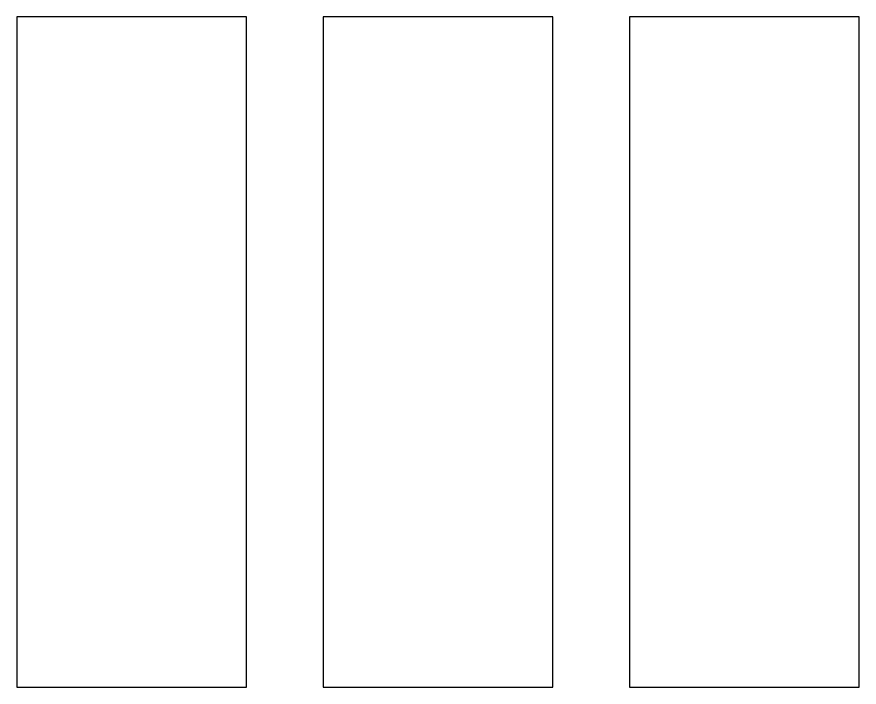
# Model space of a CAD drawing. Header units: millimetres. Extents: x -853432 to -773672, y -18171 to 22484.
# Drawn here: x -827032 to -825932, y -3671 to -2796 of the extents above; entities that cross this region are included whole.
import ezdxf
from ezdxf.xclip import XClip

# ---------------------------------------------------------------- set-up
doc = ezdxf.new("R2010")
doc.units = ezdxf.units.MM
doc.header["$XCLIPFRAME"] = 0
doc.layers.add('000 - WIPEOUT', color=250, linetype='Continuous')
doc.layers.add('A11_ALU.SOLID SHEET', color=2, linetype='Continuous')

# ---------------------------------------------------------------- blocks, each defined once
blk = doc.blocks.new('*U1083')
at = {"color": 3}
for points in [[(-437.5, -6250), (437.5, -6250), (437.5, -6550), (-437.5, -6550)], [(-437.5, -6650), (437.5, -6650), (437.5, -6950), (-437.5, -6950)], [(-437.5, -7050), (437.5, -7050), (437.5, -7350), (-437.5, -7350)]]:
    blk.add_wipeout(points, dxfattribs=at).dxf.layer = '000 - WIPEOUT'
at = {"layer": 'A11_ALU.SOLID SHEET', "color": 0, "linetype": 'ByBlock'}
for points in [[(-437.5, -6550), (437.5, -6550), (437.5, -6250), (-437.5, -6250)], [(-437.5, -6950), (437.5, -6950), (437.5, -6650), (-437.5, -6650)], [(-437.5, -7350), (437.5, -7350), (437.5, -7050), (-437.5, -7050)]]:
    blk.add_lwpolyline(points, close=True, dxfattribs=at)
blk = doc.blocks.new('*U1213')
at = {"layer": 'A11_ALU.SOLID SHEET', "color": 0, "linetype": 'ByBlock', "rotation": 90}
blk.add_blockref('*U1083', (-88600, -6813), dxfattribs=at)

msp = doc.modelspace()

# ---------------------------------------------------------------- block references
at = {"layer": 'A11_ALU.SOLID SHEET'}
ref = msp.add_blockref('*U1213', (-744682.4, 3579), dxfattribs=at)
XClip(ref).set_block_clipping_path([(-104690.1238047112, -9620.0029952966), (-34092.6543255156, 14392.9971737705)])

doc.saveas('drawing.dxf')
